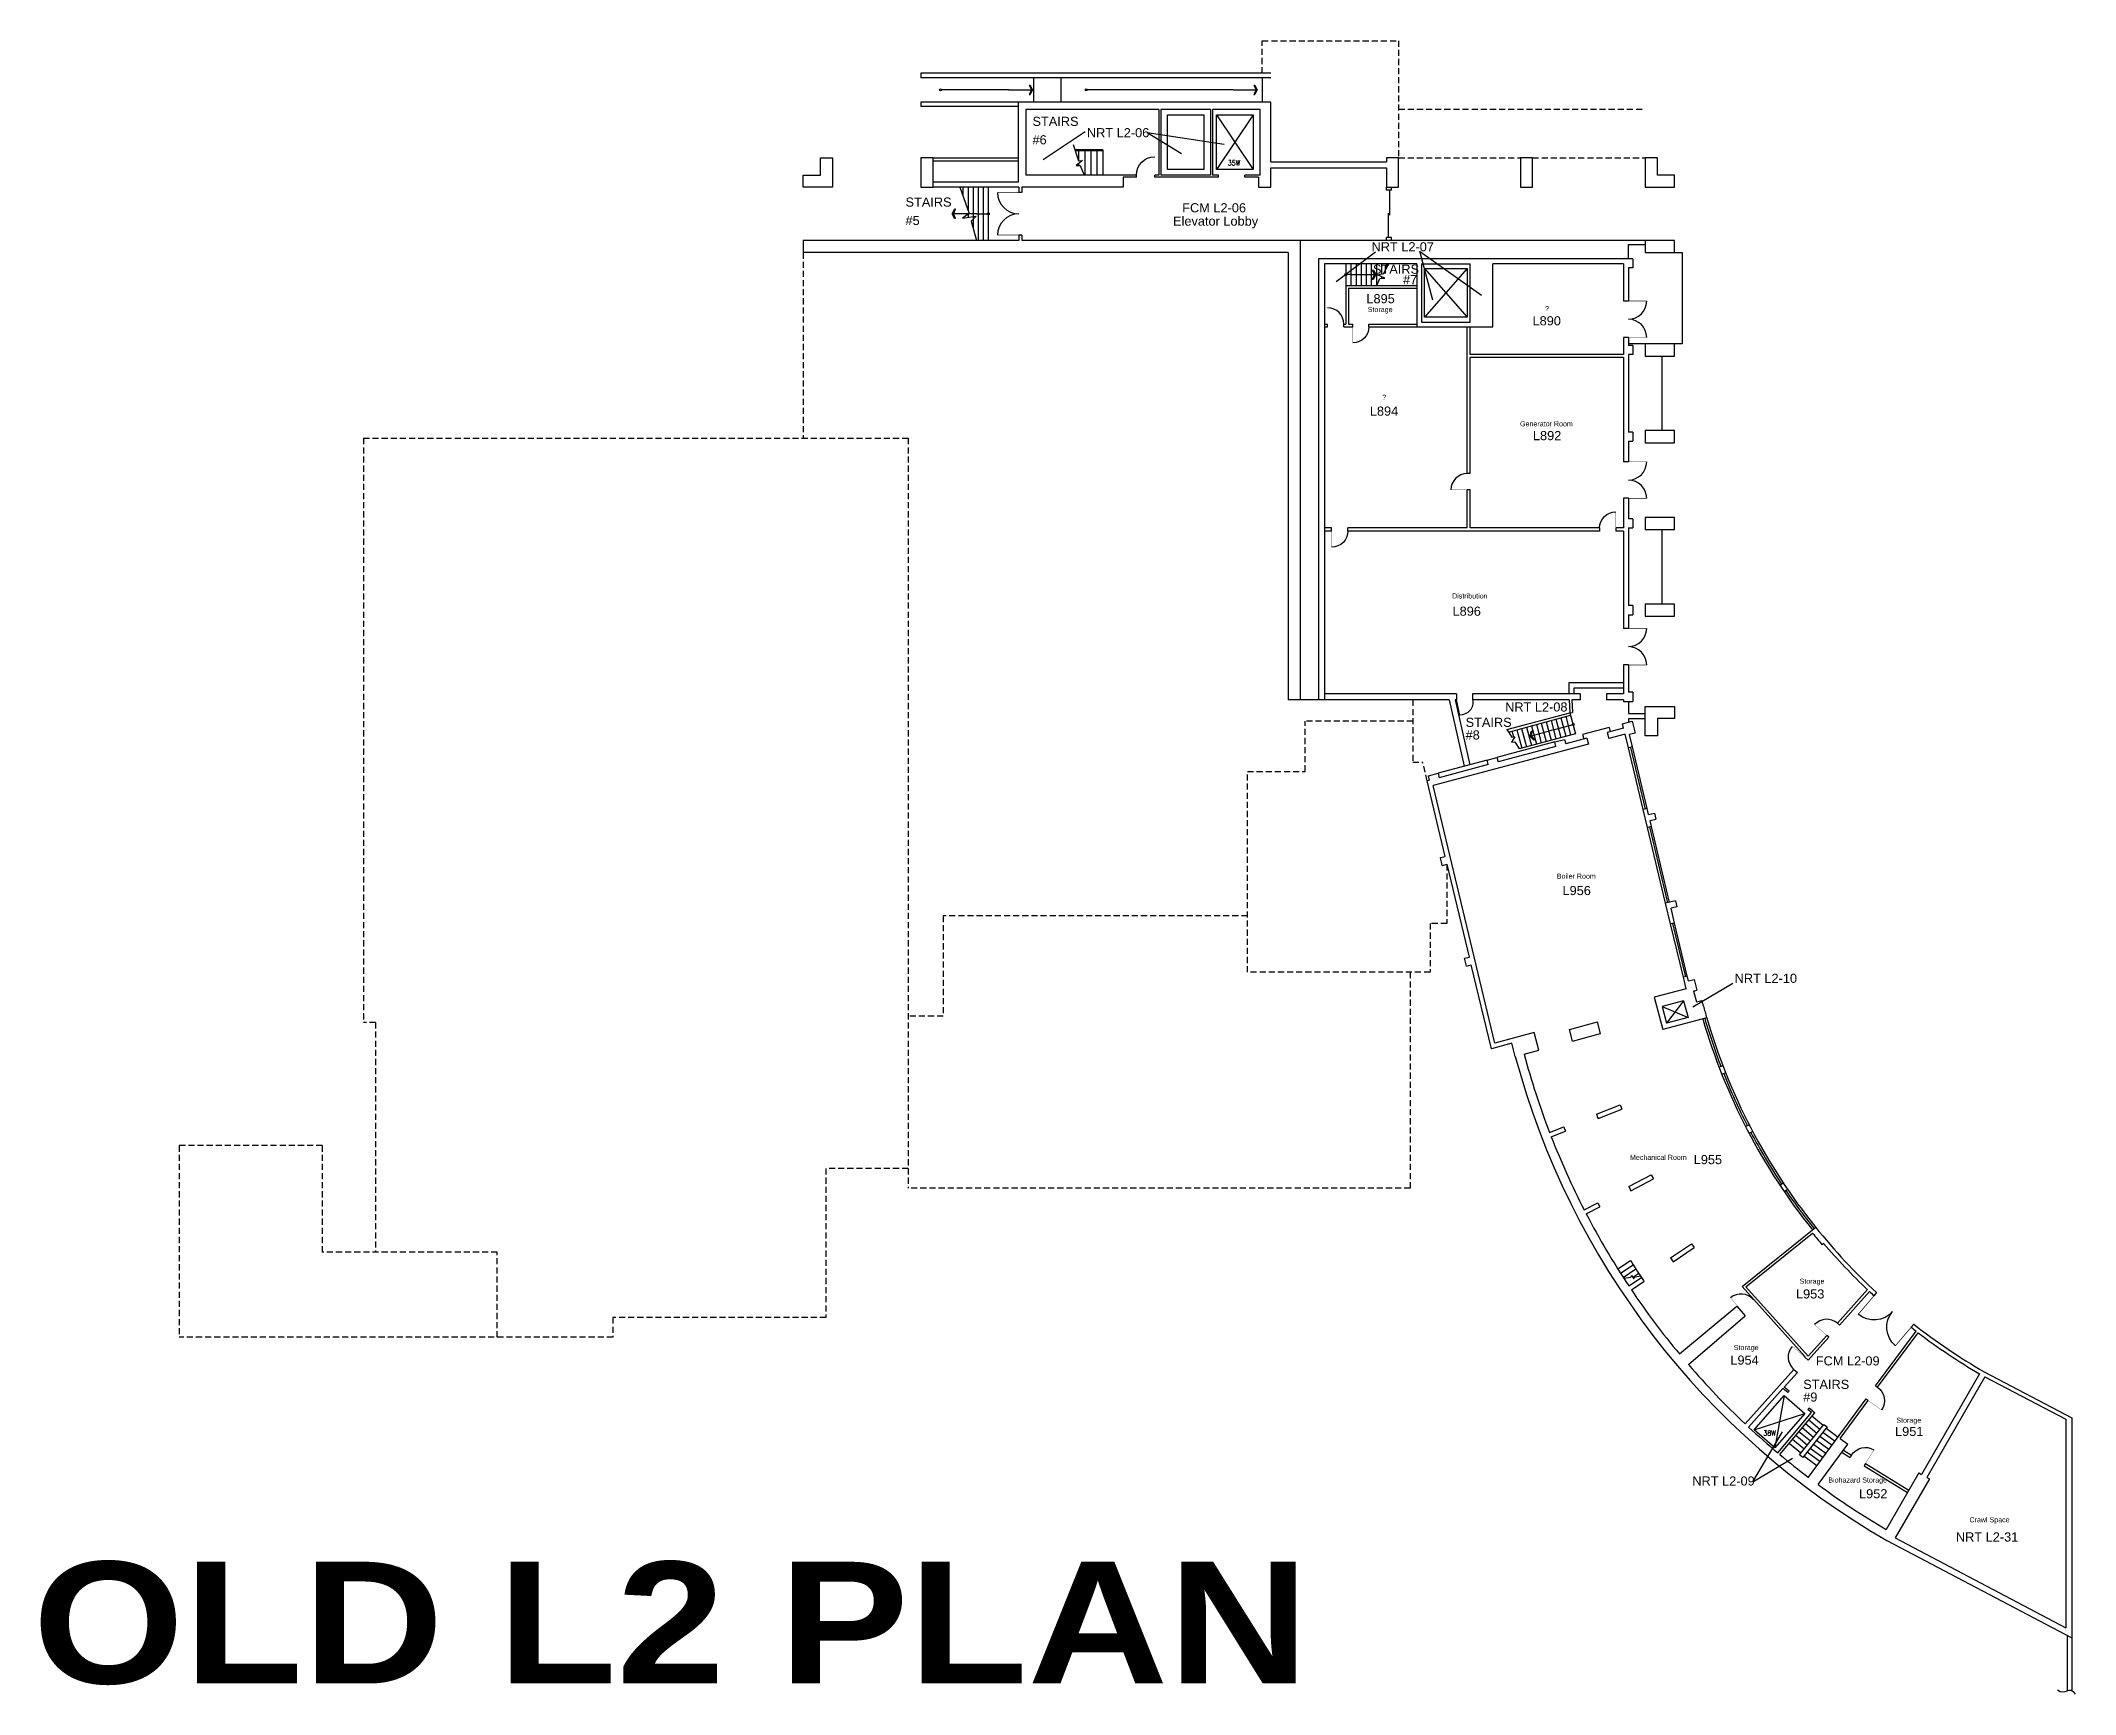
# Model space of a CAD drawing. Extents: x 762 to 4773, y 71 to 3332.
import ezdxf

# ---------------------------------------------------------------- set-up
doc = ezdxf.new("R2010")
doc.units = 0
doc.header["$LTSCALE"] = 96
doc.header["$MEASUREMENT"] = 0
doc.linetypes.add('HIDDEN2', pattern=[0.1875, 0.125, -0.0625])
doc.layers.get('0').update_dxf_attribs({"linetype": 'CONTINUOUS'})
for name, color, linetype in [('A-ANNO-RNUM', 4, 'CONTINUOUS'), ('A-ANNO-TEXT', 4, 'CONTINUOUS'), ('A-ANNO-TEXT-CTC', 181, 'CONTINUOUS'), ('A-DOOR', 2, 'CONTINUOUS'), ('A-FLOR-SHFT', 1, 'CONTINUOUS'), ('A-FLOR-STRS', 2, 'CONTINUOUS'), ('A-GLAZ', 2, 'CONTINUOUS'), ('A-OVHD', 1, 'HIDDEN2'), ('A-SYMB', 2, 'CONTINUOUS'), ('A-WALL-FULL', 6, 'CONTINUOUS'), ('A-WALL-SILL', 1, 'CONTINUOUS'), ('L-EXTERIOR', 8, 'CONTINUOUS')]:
    doc.layers.add(name, color=color, linetype=linetype)
doc.layers.add('DEF', color=31, linetype='CONTINUOUS', plot=False)
doc.styles.add('ARIAL', font='arial.ttf')
doc.styles.add('ArialBlack', font='')
doc.styles.add('PP-FPLL-unverified$0$STANDARD', font='ROMANS.shx', dxfattribs={"width": 0.85})
doc.styles.get('ArialBlack').set_extended_font_data('Arial Black')

# ---------------------------------------------------------------- blocks, each defined once
blk = doc.blocks.new('DD')
at = {"layer": 'A-DOOR', "const_width": 0.0156}
for points in [[(-0.5, 0.5), (-0.5, 0)], [(0.5, 0), (0.5, 0.5)]]:
    blk.add_lwpolyline(points, dxfattribs=at)
at = {"layer": 'A-DOOR'}
for centre, start, end in [((-0.5, 0), 0, 90), ((0.5, 0), 90, 180)]:
    blk.add_arc(centre, 0.5, start, end, dxfattribs=at)
blk = doc.blocks.new('DL')
at = {"layer": 'A-DOOR', "const_width": 0.0156}
blk.add_lwpolyline([(-1, 0), (0, 0)], dxfattribs=at)
at = {"layer": 'A-DOOR'}
blk.add_arc((0, 0), 1, 90, 180, dxfattribs=at)
blk = doc.blocks.new('ARROW')
for p, q in [((0, 0), (47.9, 0)), ((41, 9), (45.5, 0)), ((41, 9), (43.2, 9)), ((45.5, 0), (41, -9)), ((43.2, 9), (47.7, 0)), ((47.7, 0), (43.2, -9)), ((41, -9), (43.2, -9))]:
    blk.add_line(p, q)
for points in [[(41, 9), (45.5, 0), (43.2, 9), (47.7, 0)], [(41, -9), (45.5, 0), (43.2, -9), (47.7, 0)]]:
    blk.add_solid(points)
blk = doc.blocks.new('break line')
at = {"layer": 'A-FLOR-STRS'}
for p, q in [((2687.1, 1178.6), (2696.7, 1163.8)), ((2702.9, 1164.5), (2696.5, 1153.7)), ((2696.7, 1163.8), (2702.9, 1164.5)), ((2696.5, 1153.7), (2702.8, 1154.4)), ((2702.8, 1154.4), (2711.6, 1140.9))]:
    blk.add_line(p, q, dxfattribs=at)

msp = doc.modelspace()

# ---------------------------------------------------------------- linework, layer by layer
at = {"layer": 'A-ANNO-TEXT'}
msp.add_lwpolyline([(4738, 80), (4743.4, 76.7), (4748.2, 75.9), (4752.8, 76.7), (4757, 78.1), (4761, 79.2), (4765, 79), (4769, 76.6), (4773, 71)], dxfattribs=at)
at = {"layer": 'A-ANNO-TEXT-CTC'}
for p, q in [((2821.1, 3152), (2738.1, 3096.8)), ((2943.5, 3150.9), (3010.7, 3109.8)), ((2943.5, 3150.9), (3094.7, 3127.8)), ((3393.4, 2915.1), (3316, 2856.6)), ((3479.8, 2917.6), (3505.5, 2820.9)), ((3482.3, 2915.7), (3602.6, 2830)), ((4019.1, 1426.6), (4097.5, 1473.1)), ((4137, 490.1), (4196, 588.5)), ((4137, 490.1), (4215.3, 536.6))]:
    msp.add_line(p, q, dxfattribs=at)
at = {"layer": 'A-DOOR'}
for p, q in [((3421, 3037), (3421, 2988)), ((3419, 2944), (3419, 2992))]:
    msp.add_line(p, q, dxfattribs=at)
msp.add_lwpolyline([(3584.9, 2032, -0.477336), (3559.4, 2002.1), (3552.9, 2032)], format="xyb", dxfattribs=at)
at = {"layer": 'A-FLOR-SHFT'}
for p, q in [((3080, 3186), (3152, 3078)), ((3152, 3186), (3080, 3078)), ((4199.3, 660.5), (4180.9, 557.2)), ((4140.2, 592.7), (4240, 625))]:
    msp.add_line(p, q, dxfattribs=at)
for points in [[(2983, 3186), (3055, 3186), (3055, 3078), (2983, 3078)], [(3080, 3186), (3152, 3186), (3152, 3078), (3080, 3078)], [(3490, 2882.5), (3574, 2882.5), (3574, 2786.5), (3490, 2786.5)], [(4199.3, 660.5), (4240, 625), (4180.9, 557.2), (4140.2, 592.7)]]:
    msp.add_lwpolyline(points, close=True, dxfattribs=at)
for points in [[(3490, 2882.5), (3574, 2786.5)], [(3574, 2882.5), (3490, 2786.5)], [(3958.3, 1427.1), (4009.6, 1405.7)], [(4000.8, 1438.5), (3967.1, 1394.3)]]:
    msp.add_lwpolyline(points, dxfattribs=at)
at = {"layer": 'A-FLOR-STRS'}
for p, q in [((3187, 3268), (2497, 3268)), ((2497, 3268), (2497, 3259)), ((3187, 3259), (2497, 3259)), ((2719, 3259), (2719, 3211)), ((2773, 3259), (2773, 3211)), ((3170, 3259), (3170, 3211)), ((2497, 3211), (2497, 3202)), ((2689, 3211), (2497, 3211)), ((2689, 3202), (2497, 3202)), ((2856, 3117), (2800.4, 3117)), ((2856, 3115), (2801.1, 3115)), ((2808, 3115), (2808, 3095)), ((2808, 3089.8), (2808, 3086)), ((2820, 3115), (2820, 3067)), ((2832, 3115), (2832, 3067)), ((2844, 3115), (2844, 3067)), ((2856, 3117), (2856, 3115)), ((2856, 3115), (2856, 3067)), ((3335, 2892), (3335, 2849.2)), ((3345, 2892), (3345, 2849.2)), ((3355, 2892), (3355, 2849.2)), ((3365, 2892), (3365, 2849.2)), ((3375, 2892), (3375, 2849.2)), ((3385, 2892), (3385, 2849.2)), ((3395, 2892), (3395, 2849.2)), ((3405, 2892), (3405, 2871.8)), ((3415, 2892), (3415, 2883.6)), ((3405, 2866.8), (3405, 2863.3)), ((3853.9, 1977.7), (3801.7, 1963.7)), ((3871.1, 909.9), (3896, 926.7)), ((3876.4, 901.5), (3901.3, 918.2)), ((3881.8, 893.1), (3906.7, 909.8)), ((3900.5, 893.6), (3912.2, 901.4)), ((4263.2, 585.6), (4241, 604.1)), ((4269.4, 593.4), (4247.4, 611.8)), ((4275.7, 601.2), (4253.8, 619.5)), ((4232, 546.5), (4208.9, 565.8)), ((4238.2, 554.3), (4215.3, 573.4)), ((4244.4, 562.1), (4221.7, 581.1)), ((4250.7, 569.9), (4228.2, 588.8)), ((4256.9, 577.7), (4234.6, 596.4)), ((4256.6, 564.5), (4281.5, 546.2)), ((4262.9, 572.3), (4287.4, 554.2)), ((4269.1, 580.2), (4293.4, 562.3)), ((4275.4, 588), (4299.3, 570.3)), ((4281.6, 595.8), (4305.2, 578.4)), ((4237.9, 541.1), (4263.7, 522)), ((4244.1, 548.9), (4269.7, 530.1)), ((4250.4, 556.7), (4275.6, 538.1))]:
    msp.add_line(p, q, dxfattribs=at)
at = {"layer": 'A-FLOR-STRS', "extrusion": (0, 0, -1)}
for p, q in [((3652.5, 1973.4), (3776.7, 2006.7)), ((3776.7, 2006.7), (3787.8, 1965.4)), ((3655.5, 1968.7), (3778.1, 2001.6)), ((3662.2, 1970.5), (3665.1, 1959.6)), ((3671.8, 1973.1), (3681.6, 1936.9)), ((3681.5, 1975.7), (3691.2, 1939.5)), ((3691.2, 1978.3), (3700.9, 1942.1)), ((3700.8, 1980.9), (3710.5, 1944.7)), ((3710.5, 1983.5), (3720.2, 1947.3)), ((3720.1, 1986.1), (3729.9, 1949.9)), ((3729.8, 1988.7), (3739.5, 1952.5)), ((3739.5, 1991.3), (3749.2, 1955)), ((3749.1, 1993.9), (3758.8, 1957.6)), ((3758.8, 1996.4), (3768.5, 1960.2)), ((3768.4, 1999), (3778.1, 1962.8)), ((3853.9, 1977.7), (3856.2, 1969)), ((3787.8, 1965.4), (3676.9, 1935.7)), ((3801.7, 1963.7), (3804.1, 1955))]:
    msp.add_line(p, q, dxfattribs=at)
at = {"layer": 'A-FLOR-STRS'}
for points in [[(2797, 3127), (2808, 3095), (2816, 3096), (2803, 3086), (2811, 3086), (2819, 3067)], [(3396, 2849.2), (3402, 2863), (3412, 2864), (3397, 2870), (3410, 2873), (3419, 2892)], [(3775, 2044), (3775, 2066), (3882, 2066)], [(3785, 2044), (3785, 2056), (3882, 2056)], [(3882.7, 891.7), (3896.9, 893.6), (3898.9, 897.6), (3901.7, 890.6), (3905.2, 894.3), (3915.6, 896.2)]]:
    msp.add_lwpolyline(points, dxfattribs=at)
msp.add_lwpolyline([(4229.4, 543.3), (4277.4, 603.3), (4283.7, 598.4), (4235.7, 538.3)], close=True, dxfattribs=at)
msp.add_arc((5187.4, 1735.8), 1524, 212.0704, 213.5746, dxfattribs=at)
at = {"layer": 'A-GLAZ', "extrusion": (0, 0, -1)}
for p, q in [((3896, 1938.2), (3925.1, 1816.7)), ((3933.5, 1781.6), (3969.3, 1631.9)), ((3979.1, 1591), (4004.2, 1486))]:
    msp.add_line(p, q, dxfattribs=at)
at = {"layer": 'A-GLAZ'}
for start, end in [(196.1625, 200.9633), (201.6844, 207.1242), (207.8452, 213.546), (214.267, 218.7691)]:
    msp.add_arc((5187.4, 1735.8), 1192, start, end, dxfattribs=at)
at = {"layer": 'A-OVHD'}
for p, q in [((3170, 3268), (3170, 3332)), ((3170, 3332), (3439, 3332)), ((3439, 3332), (3439, 3101)), ((3439, 3197), (3925, 3197)), ((3439, 3101), (3679, 3101)), ((3703, 3101), (3925, 3101)), ((2265, 2914), (2265, 2548)), ((1398, 2548), (2472, 2548)), ((1398, 2548), (1398, 1396)), ((2472, 2548), (2472, 1069)), ((3467, 2032), (3467, 1909)), ((3467, 1990), (3255, 1990)), ((3255, 1891), (3255, 1990)), ((3141, 1495), (3141, 1891)), ((3141, 1891), (3255, 1891)), ((3467, 1909), (3486.6, 1909)), ((3534, 1707.8), (3534, 1591)), ((3141, 1606), (2541, 1606)), ((2541, 1606), (2541, 1408)), ((3534, 1591), (3501, 1591)), ((3501, 1591), (3501, 1495)), ((3501, 1495), (3141, 1495)), ((3462, 1495), (3462, 1069)), ((2541, 1408), (2472, 1408)), ((1422, 1396), (1398, 1396)), ((1422, 1396), (1422, 943)), ((1317, 1153), (1035, 1153)), ((1035, 1153), (1035, 775)), ((1317, 1153), (1317, 943)), ((2472, 1108), (2310, 1108)), ((2310, 1108), (2310, 814)), ((3462, 1069), (2472, 1069)), ((1662, 943), (1317, 943)), ((1662, 775), (1662, 943)), ((2310, 814), (1890, 814)), ((1890, 814), (1890, 775)), ((1890, 775), (1035, 775))]:
    msp.add_line(p, q, dxfattribs=at)
at = {"layer": 'A-OVHD', "extrusion": (0, 0, -1)}
msp.add_line((3495.3, 1872.3), (3486.6, 1909), dxfattribs=at)
at = {"layer": 'A-SYMB'}
for p, q in [((2669.5, 3235), (2535.6, 3235)), ((3112.5, 3235), (2823.1, 3235)), ((3346, 2870.6), (3335, 2870.6)), ((3744.4, 1972.7), (3783, 1983.5))]:
    msp.add_line(p, q, dxfattribs=at)
for centre in [(2535.6, 3235), (2823.1, 3235), (3335, 2870.6), (3783, 1983.5)]:
    msp.add_circle(centre, 2, dxfattribs=at)
at = {"layer": 'A-WALL-FULL'}
for p, q in [((3187, 3211), (2689, 3211)), ((2689, 3211), (2689, 3053)), ((3187, 3093), (3187, 3211)), ((2704, 3196), (2704, 3067)), ((2966, 3196), (2704, 3196)), ((2966, 3196), (2966, 3067)), ((3068, 3196), (2970, 3196)), ((2970, 3196), (2970, 3067)), ((3068, 3196), (3068, 3067)), ((3166, 3196), (3072, 3196)), ((3072, 3196), (3072, 3067)), ((3166, 3067), (3166, 3196)), ((3187, 3093), (3415, 3093)), ((3439, 3101), (3415, 3101)), ((3415, 3101), (3415, 3093)), ((3439, 3043), (3439, 3101)), ((3679, 3101), (3679, 3043)), ((3703, 3101), (3679, 3101)), ((3703, 3043), (3703, 3101)), ((2922, 3067), (2704, 3067)), ((2896, 3063), (2896, 3043)), ((2922, 3063), (2896, 3063)), ((2922, 3063), (2922, 3067)), ((2966, 3067), (2958, 3067)), ((2958, 3063), (2958, 3067)), ((3084, 3063), (2958, 3063)), ((3068, 3067), (2970, 3067)), ((3084, 3067), (3072, 3067)), ((3084, 3063), (3084, 3067)), ((3166, 3067), (3136, 3067)), ((3136, 3063), (3136, 3067)), ((3163, 3063), (3136, 3063)), ((3163, 3063), (3163, 3043)), ((3187, 3043), (3187, 3081)), ((3187, 3081), (3415, 3081)), ((3415, 3081), (3415, 3043)), ((2690, 3043), (2690, 3032.5)), ((2696, 3032.5), (2690, 3032.5)), ((2896, 3043), (2696, 3043)), ((2696, 3043), (2696, 3032.5)), ((3163, 3043), (3187, 3043)), ((3415, 3043), (3439, 3043)), ((3679, 3043), (3703, 3043)), ((2690, 2938), (2265, 2938)), ((2265, 2938), (2265, 2914)), ((2696, 2948.5), (2690, 2948.5)), ((2690, 2948.5), (2690, 2938)), ((2696, 2948.5), (2696, 2938)), ((3925, 2938), (2696, 2938)), ((3245, 2938), (3245, 2032)), ((3892, 2902), (3892, 2930)), ((3892, 2930), (3925, 2930)), ((3221, 2914), (2265, 2914)), ((3221, 2914), (3221, 2032)), ((3901, 2902), (3281, 2902)), ((3281, 2902), (3281, 2032)), ((3293, 2892), (3293, 2032)), ((3475, 2892), (3293, 2892)), ((3475, 2892), (3475, 2768)), ((3484, 2892), (3484, 2777)), ((3484, 2892), (3580, 2892)), ((3580, 2777), (3580, 2892)), ((3882, 2892), (3625, 2892)), ((3625, 2768), (3625, 2892)), ((3882, 2892), (3882, 2818.6)), ((3901, 2902), (3901, 2884)), ((3335, 2849.2), (3475, 2849.2)), ((3892, 2884), (3892, 2818.6)), ((3901, 2884), (3892, 2884)), ((3340.2, 2844), (3475, 2844)), ((3892, 2818.6), (3882, 2818.6)), ((3293, 2773.2), (3299, 2773.2)), ((3293, 2768), (3299, 2768)), ((3299, 2768), (3299, 2773.2)), ((3331, 2773.2), (3335, 2773.2)), ((3331, 2768), (3331, 2773.2)), ((3331, 2768), (3348.5, 2768)), ((3340.2, 2773.2), (3348.5, 2773.2)), ((3380.5, 2773.2), (3475, 2773.2)), ((3380.5, 2768), (3625, 2768)), ((3484, 2777), (3580, 2777)), ((3574, 2478.2), (3574, 2768)), ((3580, 2713), (3580, 2768)), ((3892, 2746.6), (3882, 2746.6)), ((3882, 2746.6), (3882, 2713)), ((3892, 2746.6), (3892, 2731)), ((3901, 2731), (3892, 2731)), ((3901, 2731), (3901, 2713)), ((3882, 2713), (3580, 2713)), ((3882, 2707), (3580, 2707)), ((3580, 2478.2), (3580, 2707)), ((3882, 2707), (3882, 2501.5)), ((3901, 2713), (3892, 2713)), ((3892, 2713), (3892, 2560)), ((3901, 2560), (3892, 2560)), ((3892, 2542), (3901, 2542)), ((3892, 2542), (3892, 2501.5)), ((3901, 2560), (3901, 2542)), ((3892, 2501.5), (3882, 2501.5)), ((3580, 2478.2), (3574, 2478.2)), ((3574, 2371), (3574, 2446.2)), ((3580, 2446.2), (3574, 2446.2)), ((3580, 2371), (3580, 2446.2)), ((3892, 2429.5), (3882, 2429.5)), ((3882, 2429.5), (3882, 2371)), ((3892, 2429.5), (3892, 2389)), ((3306.8, 2371), (3293, 2371)), ((3306.8, 2365), (3306.8, 2371)), ((3574, 2371), (3338.8, 2371)), ((3338.8, 2365), (3338.8, 2371)), ((3835.2, 2371), (3580, 2371)), ((3835.2, 2371), (3835.2, 2365)), ((3882, 2371), (3867.2, 2371)), ((3867.2, 2371), (3867.2, 2365)), ((3901, 2389), (3892, 2389)), ((3892, 2371), (3901, 2371)), ((3892, 2371), (3892, 2218)), ((3901, 2389), (3901, 2371)), ((3306.8, 2365), (3293, 2365)), ((3835.2, 2365), (3338.8, 2365)), ((3882, 2365), (3867.2, 2365)), ((3882, 2365), (3882, 2173)), ((3901, 2218), (3892, 2218)), ((3901, 2218), (3901, 2200)), ((3892, 2173), (3882, 2173)), ((3892, 2200), (3901, 2200)), ((3892, 2200), (3892, 2173)), ((3892, 2101), (3882, 2101)), ((3882, 2101), (3882, 2044)), ((3892, 2101), (3892, 2047)), ((3901, 2047), (3892, 2047)), ((3901, 2047), (3901, 2029)), ((3538.4, 2032), (3221, 2032)), ((3552.9, 2044), (3293, 2044)), ((3538.4, 2032), (3568, 1901)), ((3550.7, 2032), (3579.6, 1904.2)), ((3552.9, 2032), (3550.7, 2032)), ((3552.9, 2044), (3552.9, 2032)), ((3797, 2044), (3584.9, 2044)), ((3584.9, 2044), (3584.9, 2032)), ((3775, 2032), (3584.9, 2032)), ((3775, 2032), (3776.7, 2006.7)), ((3776.7, 2006.7), (3782, 2007)), ((3797, 2032), (3780.3, 2032)), ((3780.3, 2032), (3782, 2007)), ((3797, 2044), (3797, 2032)), ((3882, 2044), (3849, 2044)), ((3849, 2044), (3849, 2032)), ((3882, 2032), (3849, 2032)), ((3882, 2032), (3882, 2029)), ((3882, 2029), (3901, 2029)), ((3892, 2029), (3892, 2005)), ((3882.3, 1976), (3850.4, 1967.4)), ((3892, 1995), (3892, 1987.9)), ((3813, 1945), (3506.8, 1862.9)), ((3749, 1940.2), (3635, 1909.7)), ((3809.8, 1956.6), (3768.3, 1945.4)), ((3885.6, 1964.4), (3853.5, 1955.8)), ((3615.7, 1904.5), (3519.1, 1878.6)), ((4005.8, 1462.4), (3943, 1445.6)), ((3943, 1445.6), (3960, 1382)), ((4010.3, 1477.7), (4021.9, 1480.8)), ((4020.4, 1457.6), (4027, 1459.4)), ((4020.4, 1457.6), (4026.1, 1436.4)), ((4000.8, 1438.5), (3958.3, 1427.1)), ((3958.3, 1427.1), (3967.1, 1394.3)), ((4046.4, 1405.2), (3960, 1382)), ((4009.6, 1405.7), (3967.1, 1394.3)), ((4000.8, 1438.5), (4009.6, 1405.7)), ((4026.1, 1436.4), (4037, 1439.3)), ((4039.9, 1428.3), (4037, 1439.3)), ((3706.1, 1375.9), (3628.4, 1355.1)), ((3775.8, 1382.3), (3830.9, 1397.1)), ((3782, 1359.2), (3837.1, 1373.9)), ((3662.1, 1354.8), (3621.8, 1344)), ((3828.9, 1215), (3875.4, 1233.2)), ((3832.1, 1206.6), (3878.7, 1224.8)), ((3875.4, 1233.2), (3878.7, 1224.8)), ((3736.6, 1179), (3764.6, 1189.9)), ((3739.9, 1170.6), (3767.8, 1181.5)), ((3892.6, 1072.2), (3936.9, 1095.3)), ((3896.7, 1064.2), (3941.1, 1087.3)), ((3936.9, 1095.3), (3941.1, 1087.3)), ((3804.8, 1026.5), (3831.4, 1040.4)), ((3808.9, 1018.5), (3835.5, 1032.4)), ((4116.1, 875.4), (4261.2, 992)), ((4123.7, 874.8), (4255.1, 980.4)), ((3974.9, 931.6), (4016.4, 959.4)), ((3979.9, 924.1), (4021.4, 952)), ((4016.4, 959.4), (4021.4, 952)), ((4273.9, 957.8), (4276.9, 960.4)), ((3892.8, 876.3), (3917.7, 893.1)), ((3897.8, 868.8), (3922.7, 885.6)), ((4116.1, 875.4), (4240.6, 736.8)), ((4123.7, 874.8), (4246.6, 738)), ((4304.2, 802.6), (4363.4, 869.1)), ((4308.1, 799.1), (4367.2, 865.4)), ((4376.2, 857), (4381.4, 863.1)), ((3992.4, 742.5), (4105.6, 836.6)), ((4010.3, 721.3), (4122, 817.6)), ((4105.6, 836.6), (4122, 817.6)), ((4308.1, 799.1), (4304.2, 802.6)), ((4246.3, 729.7), (4286.9, 775.2)), ((4246.6, 738), (4282.9, 778.7)), ((4286.9, 775.2), (4282.9, 778.7)), ((4379, 679.6), (4459, 787.3)), ((4383.2, 676.5), (4463.2, 784.1)), ((4449.3, 794.8), (4454.5, 800.9)), ((4239.5, 735.7), (4240.6, 736.8)), ((4246.3, 729.7), (4239.5, 735.7)), ((4122.4, 604.2), (4218.3, 711.8)), ((4199.2, 676.8), (4225, 705.8)), ((4218.3, 711.8), (4225, 705.8)), ((4584.2, 703.1), (4469.7, 504.7)), ((4594.7, 697.3), (4480.1, 498.7)), ((4593.4, 707), (4766, 616)), ((4594.7, 697.3), (4754, 613.3)), ((4129, 598), (4196.5, 673.9)), ((4246.7, 498.9), (4360.5, 653.4)), ((4309.5, 575.4), (4364.7, 650.3)), ((4360.5, 653.4), (4364.7, 650.3)), ((4379, 679.6), (4383.2, 676.5)), ((4186.5, 547.1), (4252.8, 626.5)), ((4190.5, 543.8), (4259.4, 626.2)), ((4255.4, 629.5), (4259.4, 626.2)), ((4754, 613.3), (4754, 202.1)), ((4766, 616), (4766, 182.2)), ((4265.9, 484.6), (4324.6, 564.2)), ((4309.5, 575.4), (4324.6, 564.2)), ((4313.2, 548.1), (4329.2, 538.3)), ((4315.9, 552.6), (4332, 542.7)), ((4332, 542.7), (4329.2, 538.3)), ((4359.2, 526), (4356.5, 521.5)), ((4356.5, 521.5), (4442, 469)), ((4359.2, 526), (4444.7, 473.4)), ((4464.5, 507.7), (4400, 396.1)), ((4485.3, 495.7), (4418, 379.3)), ((4464.5, 507.7), (4469.7, 504.7)), ((4480.1, 498.7), (4485.3, 495.7)), ((4401.4, 374.5), (4766, 182.2)), ((4418, 379.3), (4754, 202.1)), ((4757, 186.9), (4757, 78.1)), ((4766, 182.2), (4766, 78.4))]:
    msp.add_line(p, q, dxfattribs=at)
at = {"layer": 'A-WALL-FULL', "extrusion": (0, 0, -1)}
for p, q in [((3850.4, 1967.4), (3853.5, 1955.8)), ((3880.2, 1984.7), (3899.3, 1989.9)), ((3882.3, 1976), (3880.2, 1984.7)), ((3905.6, 1966.7), (3894, 1963.6)), ((3899.3, 1989.9), (3905.6, 1966.7)), ((3746.8, 1949), (3632.7, 1918.4)), ((3746.8, 1949), (3766, 1954.1)), ((3749, 1940.2), (3746.8, 1949)), ((3766, 1954.1), (3768.3, 1945.4)), ((3809.8, 1956.6), (3813, 1945)), ((3892.1, 1937.3), (3885.6, 1964.4)), ((3899.9, 1939.2), (3892.1, 1937.3)), ((3899.9, 1939.2), (3894, 1963.6)), ((3497.6, 1882.2), (3516.8, 1887.3)), ((3613.5, 1913.2), (3516.8, 1887.3)), ((3516.8, 1887.3), (3519.1, 1878.6)), ((3613.5, 1913.2), (3632.7, 1918.4)), ((3615.7, 1904.5), (3613.5, 1913.2)), ((3632.7, 1918.4), (3635, 1909.7)), ((3499.8, 1873.4), (3495.3, 1872.3)), ((3530.9, 1723.5), (3495.3, 1872.3)), ((3499.8, 1873.4), (3497.6, 1882.2)), ((3628.4, 1355.1), (3506.8, 1862.9)), ((3929, 1817.6), (3921.2, 1815.7)), ((3929.6, 1780.7), (3921.2, 1815.7)), ((3931.8, 1805.9), (3929, 1817.6)), ((3931.8, 1805.9), (3943.4, 1808.7)), ((3943.4, 1808.7), (3946.2, 1797)), ((3937.4, 1782.6), (3929.6, 1780.7)), ((3934.6, 1794.2), (3946.2, 1797)), ((3937.4, 1782.6), (3934.6, 1794.2)), ((3521.2, 1721.2), (3530.9, 1723.5)), ((3524.9, 1705.7), (3521.2, 1721.2)), ((3524.9, 1705.7), (3534.7, 1708)), ((3578.5, 1524.8), (3534.7, 1708)), ((3984.9, 1635.6), (3965.4, 1630.9)), ((3975.2, 1590.1), (3965.4, 1630.9)), ((3987.7, 1623.9), (3976, 1621.1)), ((3983, 1592), (3976, 1621.1)), ((3984.9, 1635.6), (3987.7, 1623.9)), ((3983, 1592), (3975.2, 1590.1)), ((3568.8, 1522.5), (3578.5, 1524.8)), ((3572.5, 1506.9), (3568.8, 1522.5)), ((3572.5, 1506.9), (3582.2, 1509.3)), ((3621.8, 1344), (3582.2, 1509.3)), ((4008.1, 1486.9), (4000.3, 1485.1)), ((4005.8, 1462.4), (4000.3, 1485.1)), ((4010.3, 1477.7), (4008.1, 1486.9)), ((4021.9, 1480.8), (4027, 1459.4)), ((3715.4, 1341.3), (3706.1, 1375.9)), ((3782, 1359.2), (3775.8, 1382.3)), ((3837.1, 1373.9), (3830.9, 1397.1)), ((3669, 1328.9), (3662.1, 1354.8)), ((3686.4, 1333.5), (3715.4, 1341.3))]:
    msp.add_line(p, q, dxfattribs=at)
at = {"layer": 'A-WALL-FULL'}
for points in [[(2323, 3101), (2323, 3043), (2265, 3043), (2265, 3067), (2299, 3067), (2299, 3101), (2323, 3101)], [(3925, 3101), (3925, 3043), (3983, 3043), (3983, 3067), (3949, 3067), (3949, 3101), (3925, 3101)], [(3335, 2849.2), (3335, 2844)], [(3335, 2844), (3335, 2773.2)], [(3340.2, 2844), (3340.2, 2773.2)], [(3348.5, 2768), (3348.5, 2773.2)], [(3380.5, 2768), (3380.5, 2773.2)], [(4206, 665.9), (4196.5, 673.9)], [(4208.6, 669), (4199.2, 676.8)], [(4206, 665.9), (4208.6, 669)], [(4245.8, 632.4), (4248.3, 635.5)], [(4252.8, 626.5), (4245.8, 632.4)], [(4255.4, 629.5), (4248.3, 635.5)]]:
    msp.add_lwpolyline(points, dxfattribs=at)
for radius, start, end in [(1188, 195.0049, 196.1625), (1572, 195.0049, 240), (1554, 195.0049, 200.9985), (1455, 200.9759, 201.3303), (1554, 201.3303, 207.1593), (1524, 200.992, 201.3303), (1455, 207.1368, 207.4912), (1554, 207.4912, 213.5811), (1524, 207.1528, 207.4912), (1200, 219.0198, 220.4218), (1188, 218.7691, 227.276), (1455, 213.5586, 213.913), (1196, 220.4218, 226.4498), (1524, 213.5746, 213.913), (1554, 213.913, 219.7363), (1196, 226.7014, 227.2915), (1196, 231.8919, 232.482), (1188, 231.9074, 240), (1196, 232.7335, 239.7126), (1554, 220.7577, 226.7388), (1554, 227.0707, 229.9028), (1554, 230.0963, 232.7469), (1554, 233.6319, 239.5575)]:
    msp.add_arc((5187.4, 1735.8), radius, start, end, dxfattribs=at)
at = {"layer": 'A-WALL-SILL'}
for p, q in [((3415, 3037), (3415, 3043)), ((3425, 3037), (3415, 3037)), ((3425, 3037), (3425, 3043)), ((3415, 2938), (3415, 2944)), ((3425, 2944), (3415, 2944)), ((3425, 2938), (3425, 2944)), ((4070.6, 1308), (4078.1, 1310.8)), ((4076.1, 1294), (4083.4, 1296.8)), ((4123, 1190.6), (4130.1, 1194.2)), ((4129.9, 1177.3), (4136.9, 1180.9)), ((4190.6, 1075), (4197.3, 1079.4)), ((4199, 1062.5), (4205.6, 1066.9))]:
    msp.add_line(p, q, dxfattribs=at)
at = {"layer": 'A-WALL-SILL', "extrusion": (0, 0, -1)}
for p, q in [((3921.2, 1815.7), (3892.1, 1937.3)), ((3929, 1817.6), (3899.9, 1939.2)), ((3965.4, 1630.9), (3929.6, 1780.7)), ((3973.2, 1632.8), (3937.4, 1782.6)), ((4000.3, 1485.1), (3975.2, 1590.1)), ((4008.1, 1486.9), (3983, 1592))]:
    msp.add_line(p, q, dxfattribs=at)
at = {"layer": 'A-WALL-SILL'}
for radius, start in [(1188, 196.1625), (1196, 196.1548)]:
    msp.add_arc((5187.4, 1735.8), radius, start, 218.7691, dxfattribs=at)
at = {"layer": 'L-EXTERIOR'}
for p, q in [((2497, 3101), (2497, 3043)), ((2521, 3101), (2497, 3101)), ((2521, 3043), (2521, 3101)), ((2521, 3101), (2689, 3101)), ((2521, 3095), (2689, 3095)), ((2689, 3053), (2521, 3053)), ((2497, 3043), (2521, 3043)), ((2690, 3043), (2521, 3043)), ((2580, 3043), (2580, 3025.7)), ((2590, 3043), (2590, 2996.8)), ((2600, 3043), (2600, 2962.2)), ((2610, 3043), (2610, 2938)), ((2620, 3043), (2620, 2938)), ((2630, 3043), (2630, 2938)), ((2580, 2982.7), (2580, 2982.1)), ((2590, 2989.6), (2590, 2983.6)), ((2606.6, 2990.5), (2630, 2990.5)), ((3925, 2938), (3925, 2914)), ((3983, 2938), (3925, 2938)), ((3983, 2914), (3983, 2938)), ((3925, 2914), (3983, 2914)), ((3983, 2914), (3998, 2914)), ((3998, 2914), (3998, 2734)), ((3925, 2734), (3892, 2734)), ((3983, 2734), (3925, 2734)), ((3925, 2734), (3925, 2710)), ((3983, 2710), (3983, 2734)), ((3998, 2734), (3983, 2734)), ((3925, 2710), (3983, 2710)), ((3958, 2710), (3958, 2563)), ((3925, 2563), (3925, 2539)), ((3983, 2563), (3925, 2563)), ((3925, 2539), (3983, 2539)), ((3983, 2539), (3983, 2563)), ((3983, 2392), (3925, 2392)), ((3925, 2392), (3925, 2368)), ((3925, 2368), (3983, 2368)), ((3958, 2368), (3958, 2221)), ((3983, 2368), (3983, 2392)), ((3983, 2221), (3925, 2221)), ((3925, 2221), (3925, 2197)), ((3983, 2197), (3983, 2221)), ((3925, 2197), (3983, 2197)), ((3892, 2005), (3925, 2005)), ((3892, 1995), (3925, 1995))]:
    msp.add_line(p, q, dxfattribs=at)
for points in [[(2574, 3043), (2592, 2991), (2579, 2982), (2606, 2986), (2596, 2976), (2607, 2938)], [(3925, 1961), (3925, 2019), (3983, 2019), (3983, 1995), (3949, 1995), (3949, 1961), (3925, 1961)]]:
    msp.add_lwpolyline(points, dxfattribs=at)
msp.add_circle((2630, 2990.5), 2, dxfattribs=at)

# ---------------------------------------------------------------- block references
msp.add_blockref('break line', (965.3, 794.8))
at = {"layer": 'A-DOOR'}
for name, p, xscale, yscale, zscale, rotation in [('DL', (2958, 3067), -36, 36, 36, 90), ('DD', (2690, 2990.5), 84, 84, 84, 90), ('DD', (3892, 2782.6), 72, 72, 72, 270), ('DL', (3299, 2773.2), 32, 32, 32, 270), ('DL', (3348.5, 2768), -32, 32, 32, 270), ('DD', (3892, 2465.5), 72, 72, 72, 270), ('DL', (3867.2, 2371), -32, 32, 32, 90), ('DL', (3306.8, 2365), -32, 32, 32, 270), ('DD', (3892, 2137), 72, 72, 72, 270), ('DL', (4114, 828.4), 31.99999999999999, 31.99999999999999, 31.99999999999999, 310.0374040744285), ('DD', (4412.8, 825.9), -96, 96, 96, 139.5917004491684), ('DL', (4282.9, 778.7), 32, 32, 32, 318.3040712189171), ('DL', (4239.5, 735.7), -32, 32, 32, 138.3040712188827), ('DL', (4364.7, 650.3), -32, 32, 32, 324.7407354570192), ('DL', (4359.2, 526), -32, 32, 32, 58.26043164307899)]:
    msp.add_blockref(name, p, dxfattribs=dict(at, xscale=xscale, yscale=yscale, zscale=zscale, rotation=rotation))
at = {"layer": 'A-DOOR', "xscale": 32, "yscale": 32, "zscale": 32}
msp.add_blockref('DL', (3574, 2446.2), dxfattribs=at)
at = {"layer": 'A-SYMB'}
for p in [(2669.5, 3235), (3112.5, 3235), (3346, 2870.6)]:
    msp.add_blockref('ARROW', p, dxfattribs=at)
at = {"layer": 'A-SYMB', "rotation": 195.6131059738121}
msp.add_blockref('ARROW', (3744.4, 1972.7), dxfattribs=at)
at = {"layer": 'L-EXTERIOR', "rotation": 180}
msp.add_blockref('ARROW', (2606.6, 2990.5), dxfattribs=at)

# ---------------------------------------------------------------- texts
at = {"color": 8, "insert": (2003.9, 332.4), "char_height": 240, "attachment_point": 2, "style": 'ArialBlack'}
msp.add_mtext_dynamic_manual_height_columns('OLD L2 PLAN', width=2716.503, gutter_width=0.586, heights=[0], dxfattribs=at)
at = {"layer": 'A-ANNO-RNUM', "style": 'ARIAL'}
for s, p in [('#6', (2717.1, 3127.6)), ('#5', (2466.8, 2968.4)), ('#7', (3447.7, 2851.8)), ('L890', (3702.9, 2770.6)), ('L894', (3382.2, 2592.5)), ('L892', (3703.7, 2544.2)), ('L896', (3545.2, 2198)), ('#8', (3571, 1953.9)), ('#9', (4236.5, 648.2))]:
    msp.add_text(s, height=18, dxfattribs=at).set_placement(p)
at = {"layer": 'A-ANNO-TEXT', "style": 'ARIAL'}
for p in [(2717.1, 3163.9), (2466.8, 3004.7), (3388.4, 2872.4), (3571, 1978.8), (4236.5, 673.2)]:
    msp.add_text('STAIRS', height=18, dxfattribs=at).set_placement(p)
at = {"layer": 'A-ANNO-TEXT', "style": 'PP-FPLL-unverified$0$STANDARD', "width": 0.85}
for s, p in [('35W', (3102.2, 3086)), ('38W', (4157.9, 581.2))]:
    msp.add_text(s, height=10.06, dxfattribs=at).set_placement(p)
at = {"layer": 'A-ANNO-TEXT-CTC', "style": 'ARIAL'}
for s, p in [('NRT L2-06', (2824.4, 3141.5)), ('FCM L2-06', (3012.3, 2993.5)), ('NRT L2-07', (3385.6, 2916.6)), ('L895', (3375.4, 2814.2)), ('NRT L2-08', (3648.9, 2009.1)), ('L956', (3762, 1647.1)), ('NRT L2-10', (4101.4, 1474)), ('L955', (4020.7, 1116.5)), ('L953', (4222.3, 851.6)), ('L954', (4092.9, 721.1)), ('FCM L2-09', (4261.4, 719.6)), ('L951', (4417.6, 580.4)), ('NRT L2-09', (4018, 482.7)), ('L952', (4346.6, 457.5)), ('NRT L2-31', (4537.6, 372.3))]:
    msp.add_text(s, height=18, dxfattribs=at).set_placement(p)
at = {"layer": 'DEF', "style": 'ARIAL'}
for s, height, p in [('Elevator Lobby', 18, (2994.2, 2967.2)), ('?', 10, (3727.6, 2798.6)), ('Storage', 10, (3378.1, 2796.9)), ('?', 10, (3406.7, 2623.9)), ('Generator Room', 10, (3678.3, 2571.5)), ('Distribution', 10, (3544.4, 2232)), ('Boiler Room', 10, (3750.8, 1679.4)), ('Mechanical Room', 10, (3895.1, 1124.9)), ('Storage', 10, (4229.5, 880.6)), ('Storage', 10, (4099.7, 749.9)), ('Storage', 10, (4420.2, 606.5)), ('Biohazard Storage', 10, (4286.1, 488.6)), ('Crawl Space', 10, (4564.3, 410.2))]:
    msp.add_text(s, height=height, dxfattribs=at).set_placement(p)

doc.saveas('drawing.dxf')
